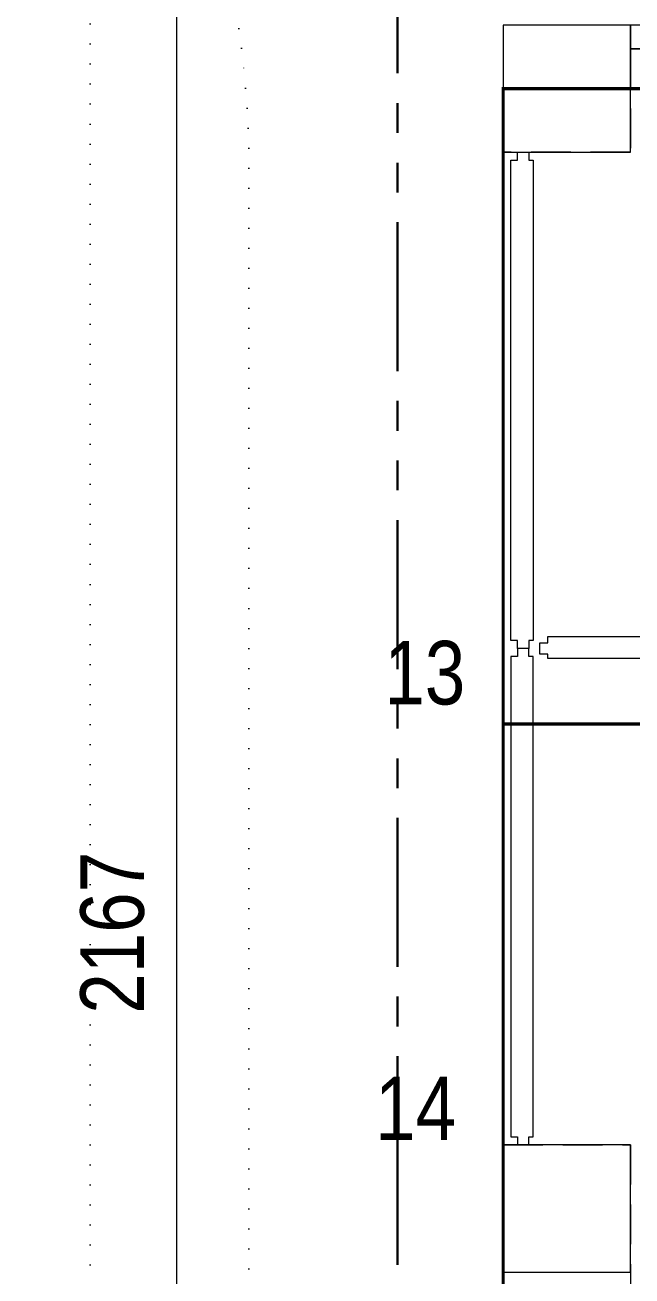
# Model space of a CAD drawing. Header units: metres. Extents: x -13545 to 152404, y -11890 to 28436.
# Drawn here: x 3359 to 3741, y 5682 to 6470 of the extents above; entities that cross this region are included whole.
import ezdxf
from ezdxf.enums import TextEntityAlignment as Align

# ---------------------------------------------------------------- set-up
doc = ezdxf.new("R2010")
doc.units = ezdxf.units.M
doc.header["$LTSCALE"] = 100
doc.header["$MEASUREMENT"] = 0
for name, pattern in [('DOT2', [0.125, 0, -0.125]), ('HIDDEN', [0.375, 0.25, -0.125]), ('PHANTOM2', [1.25, 0.625, -0.125, 0.125, -0.125, 0.125, -0.125])]:
    doc.linetypes.add(name, pattern=pattern)
doc.layers.get('0').update_dxf_attribs({"color": 9, "lineweight": 9})
for name, color, linetype, lineweight in [('00', 9, 'Continuous', 9), ('01', 9, 'Continuous', 9), ('06D', 9, 'Continuous', 9), ('20', 9, 'DOT2', 9), ('21', 9, 'Continuous', 9), ('25', 8, 'Continuous', 9), ('E-KABLO', 7, 'Continuous', 30)]:
    doc.layers.add(name, color=color, linetype=linetype, lineweight=lineweight)
doc.styles.add('MuuM_TEXT-STANDART', font='ARIALN.TTF')
doc.dimstyles.new('MuuM_DIM200', dxfattribs={"dimscale": 20, "dimtxt": 2, "dimasz": 1, "dimexe": 1, "dimexo": 1, "dimgap": 1, "dimtad": 1, "dimdec": 1, "dimrnd": 0.5, "dimdsep": 46, "dimtxsty": 'MuuM_TEXT-STANDART', "dimblk": 'ARCHTICK', "dimcen": 0, "dimdle": 0.15, "dimclrd": 256, "dimclre": 256, "dimclrt": 256, "dimadec": 0, "dimazin": 0, "dimtfac": 5, "dimtdec": 1, "dimtix": 1, "dimtmove": 2, "dimatfit": 3, "dimldrblk": 'DOT', "dimfxl": 3, "dimfxlon": 1, "dimtolj": 1, "dimlwd": -1, "dimlwe": -1, "dimarcsym": 0})

# ---------------------------------------------------------------- blocks, each defined once
blk = doc.blocks.new('p-kolon_80x80')
blk.add_lwpolyline([(-40, -40), (40, -40), (40, 40), (-40, 40)], close=True)
blk = doc.blocks.new('2.bod.sitatik')
at = {"layer": '01'}
for p in [(3700, -2200), (3700, -2905)]:
    blk.add_blockref('p-kolon_80x80', p, dxfattribs=at)
blk = doc.blocks.new('_ArchTick')
at = {"color": 0, "linetype": 'ByBlock', "const_width": 0.15}
blk.add_lwpolyline([(-0.5, -0.5), (0.5, 0.5)], dxfattribs=at)
blk = doc.blocks.new('*D383')
at = {"layer": '25', "transparency": 16777216}
for p, q in [((3454.6, -28498.79), (3454.6, -26325.66)), ((3514.6, -26328.66), (3434.6, -26328.66)), ((3514.6, -28495.79), (3434.6, -28495.79))]:
    blk.add_line(p, q, dxfattribs=at)
at = {"layer": '25', "transparency": 16777216, "xscale": 20, "yscale": 20, "zscale": 20}
for p, rotation in [((3454.6, -26328.66), 90), ((3454.6, -28495.79), 270)]:
    blk.add_blockref('_ArchTick', p, dxfattribs=dict(at, rotation=rotation))
at = {"layer": '25', "transparency": 16777216, "insert": (3414.18, -27412.23), "char_height": 40, "attachment_point": 5, "rotation": 90, "style": 'MuuM_TEXT-STANDART'}
blk.add_mtext('\\A1;2167', dxfattribs=at)
blk = doc.blocks.new('_Dot')
at = {"color": 0, "linetype": 'ByBlock', "lineweight": -2}
blk.add_line((-0.5, 0), (-1, 0), dxfattribs=at)
at = {"color": 0, "linetype": 'ByBlock', "const_width": 0.5}
blk.add_lwpolyline([(-0.25, 0, 1), (0.25, 0, 1)], format="xyb", close=True, dxfattribs=at)
blk = doc.blocks.new('p-işyeri')
at = {"color": 0, "const_width": 2}
blk.add_lwpolyline([(200, 0), (200, 700), (-200, 700), (-200, 0)], close=True, dxfattribs=at)
blk = doc.blocks.new('2.bod.Mimari')
at = {"layer": '00'}
blk.add_lwpolyline([(4360, -2160), (3740, -2160), (3740, -2175), (4360, -2175)], close=True, dxfattribs=at)
at = {"layer": '06D', "linetype": 'DOT2'}
for points in [[(1100, -4330, 0.163259), (1100, -4330), (1100, -2250, -0.414214), (1700, -1650), (2900, -1650, -0.414214), (3500, -2250), (3500, -4330), (3500, -4330)], [(3699.6, -1889.1), (3365.5, -1889.1, 0.414214), (3280, -1974.6), (3280, -3734.29), (3400, -3734.29), (3400, -2103.6, -0.414214), (3494.5, -2009.1), (3699.6, -2009.1)]]:
    blk.add_lwpolyline(points, format="xyb", dxfattribs=at)
at = {"layer": '06D'}
for points in [[(3669.01, -2552.5), (3669.01, -2547.5), (3664.87, -2547.5), (3664.87, -2245), (3669.01, -2245), (3669.01, -2240), (3676.01, -2240), (3676.01, -2245), (3678.87, -2245), (3678.87, -2547.5), (3676.01, -2547.5), (3676.01, -2552.5)], [(3683.11, -2549), (3688.11, -2549), (3688.11, -2544.86), (4039.53, -2544.86), (4039.53, -2549), (4044.53, -2549), (4044.53, -2556), (4039.53, -2556), (4039.53, -2558.86), (3688.11, -2558.86), (3688.11, -2556), (3683.11, -2556)], [(3669.01, -2552.5), (3669.01, -2557.5), (3664.87, -2557.5), (3664.87, -2860), (3669.01, -2860), (3669.01, -2865), (3676.01, -2865), (3676.01, -2860), (3678.87, -2860), (3678.87, -2557.5), (3676.01, -2557.5), (3676.01, -2552.5)]]:
    blk.add_lwpolyline(points, close=True, dxfattribs=at)
at = {"layer": '20', "color": 251, "linetype": 'HIDDEN'}
blk.add_lwpolyline([(3660, -3750), (3740, -3750), (3740, -3815), (4380, -3815), (4380, -3030), (4360, -3030), (4360, -2175), (3740, -2175), (3740, -2240), (3660, -2240), (3660, -2865), (3740, -2865), (3740, -3030), (3660, -3030)], close=True, dxfattribs=at)
at = {"layer": '06D', "color": 89, "linetype": 'HIDDEN', "true_color": 0x2e4d23, "rotation": 90}
for p in [(4360, -2400), (4360, -2800)]:
    blk.add_blockref('p-işyeri', p, dxfattribs=at)
at = {"layer": '21', "style": 'MuuM_TEXT-STANDART'}
for s, p in [('13', (3636.12, -2599.7)), ('14', (3630.32, -2873.94))]:
    blk.add_text(s, height=40, dxfattribs=at).set_placement(p, align=Align.BOTTOM_RIGHT)
at = {"layer": '25'}
dim = blk.add_linear_dim(base=(3454.6, -1647.87), p1=(3650, -3815), p2=(13317.29, -1647.87), angle=90, dimstyle='MuuM_DIM200', dxfattribs=at)
dim.commit()
dim.dimension.update_dxf_attribs({"geometry": '*D383', "text_midpoint": (3414.18, -2731.43), "insert": (0, 24680.79)})

msp = doc.modelspace()

# ---------------------------------------------------------------- linework, layer by layer
at = {"layer": 'E-KABLO', "color": 5, "linetype": 'PHANTOM2', "ltscale": 1.5}
msp.add_line((3593.42, 5689.61), (3593.42, 6924.61), dxfattribs=at)

# ---------------------------------------------------------------- block references
for name in ['2.bod.sitatik', '2.bod.Mimari']:
    msp.add_blockref(name, (0, 8630))

doc.saveas('drawing.dxf')
